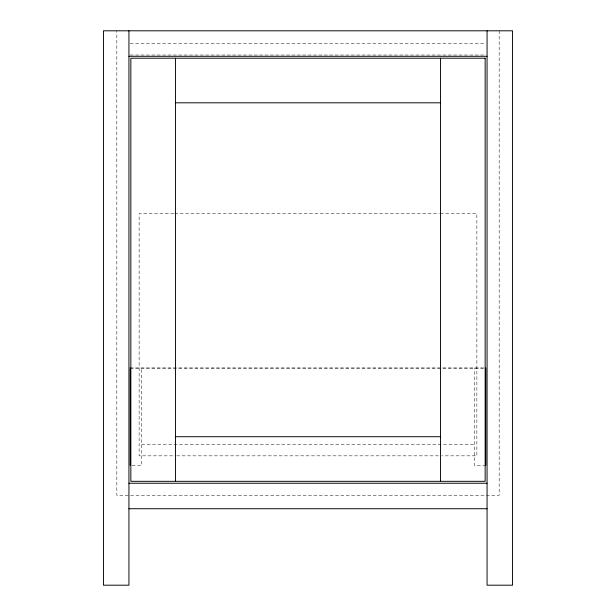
<?xml version="1.0" encoding="UTF-8"?>
<svg xmlns="http://www.w3.org/2000/svg" width="616" height="616" viewBox="0 0 616 616"><rect width="100%" height="100%" fill="white"/><g stroke="black" fill="none" stroke-linecap="round" stroke-linejoin="round"><path stroke-width="0.46" stroke-dasharray="3.08 2.31" d="M130.222 43.544L485.778 43.544M130.222 55.017L485.778 55.017M173.774 213.69L139.131 213.69L139.131 455.84L175.699 455.84M174.736 213.69L439.339 213.69M440.301 213.69L476.869 213.69L476.869 455.84L442.226 455.84M130.207 367.898L483.876 367.898M130.207 368.283L485.793 368.283M141.68 444.367L474.32 444.367M176.661 455.84L441.264 455.84M132.124 465.396L141.68 465.396L141.68 367.898M485.793 465.396L474.32 465.396L474.32 367.898M499.176 30.8L499.176 495.349L116.824 495.349L116.824 30.8"/><path stroke-width="0.92" d="M128.936 56.287L487.063 56.287M175.452 102.81L440.548 102.81M175.452 436.721L440.548 436.721M128.936 483.244L487.063 483.244M128.936 508.731L487.063 508.731M487.063 30.8L487.063 585.2L512.558 585.2L512.558 30.8L103.442 30.8L103.442 585.2L128.936 585.2L128.936 30.8M485.793 367.898L485.793 465.396M440.548 58.204L440.548 481.327M175.452 58.204L175.452 481.327M130.207 367.898L130.207 465.396M485.154 58.204L130.846 58.204L130.846 481.327L485.154 481.327L485.154 58.204"/></g></svg>
